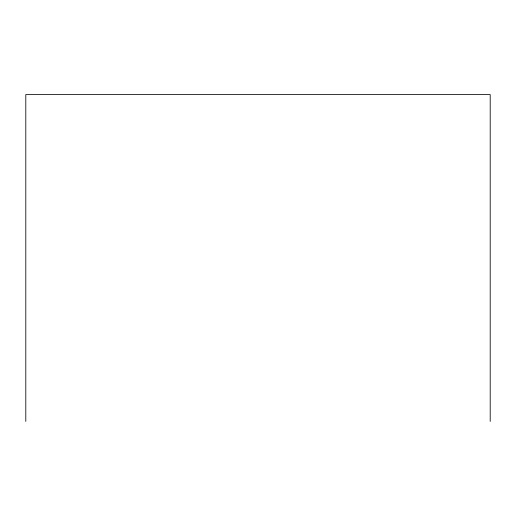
<?xml version="1.0" encoding="UTF-8"?>
<svg xmlns="http://www.w3.org/2000/svg" width="516" height="516" viewBox="0 0 516 516"><rect width="100%" height="100%" fill="white"/><g stroke="black" fill="none" stroke-linecap="round" stroke-linejoin="round"><path stroke-width="0.77" d="M490.2 421.417L490.2 94.583L25.8 94.583L25.8 421.417"/></g></svg>
